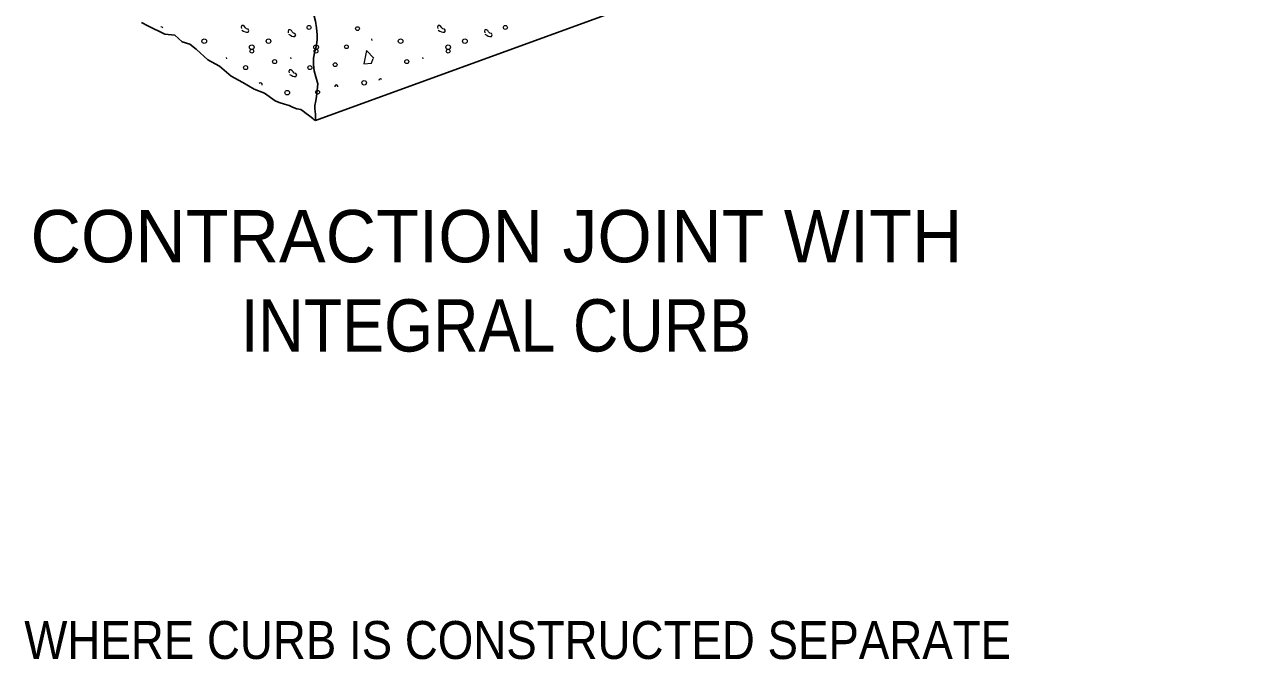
# Model space of a CAD drawing. Extents: x 912 to 1283, y -225 to 49.
# Drawn here: x 1069.1 to 1110.69, y -135.43 to -113.86 of the extents above; entities that cross this region are included whole.
import ezdxf

# ---------------------------------------------------------------- set-up
doc = ezdxf.new("R2010")
doc.units = 0
doc.header["$LTSCALE"] = 0.54
doc.layers.add('1', color=7, linetype='Continuous', lineweight=13)

msp = doc.modelspace()

# ---------------------------------------------------------------- linework, layer by layer
at = {"layer": '1', "lineweight": 25}
msp.add_line((1078.9823, -117.1221), (1110.6878, -105.582), dxfattribs=at)
for points in [[(1078.9823, -113.1565), (1078.9428, -113.2556), (1078.9229, -113.3946), (1078.9428, -113.5729), (1078.9823, -113.7513), (1079.0221, -113.9695), (1079.042, -114.2072), (1079.042, -114.3661), (1079.0221, -114.5643), (1078.9628, -114.7627), (1078.9229, -115.0003), (1078.9229, -115.2185), (1078.9428, -115.4367), (1079.0022, -115.635), (1079.0618, -115.8731), (1079.042, -116.0909), (1079.0221, -116.3091), (1079.0022, -116.448), (1078.9628, -116.6065), (1078.9628, -116.7256), (1078.9823, -116.9039), (1078.9823, -117.023), (1078.9823, -117.0823)], [(1073.0736, -113.7912), (1073.2918, -113.9098), (1073.8668, -114.1877), (1074.204, -114.2272), (1074.4616, -114.4453), (1074.7192, -114.5246), (1074.9374, -114.7029), (1075.3339, -115.0601), (1075.7305, -115.2782), (1076.1271, -115.6151), (1076.5237, -115.8332), (1076.9003, -116.0515), (1077.2574, -116.19), (1077.6142, -116.448), (1077.7532, -116.5073), (1077.9315, -116.5671), (1078.09, -116.6065), (1078.209, -116.6662), (1078.348, -116.7256), (1078.4866, -116.7454), (1078.5662, -116.8047), (1078.6653, -116.884), (1078.7446, -116.9437), (1078.8437, -117.0031), (1078.903, -117.0627), (1078.9428, -117.1022), (1078.9823, -117.1221)]]:
    msp.add_lwpolyline(points, dxfattribs=at)
at = {"layer": '1'}
for points in [[(1076.4804, -114.0502), (1076.542, -114.0811), (1076.5938, -114.1122), (1076.6453, -114.1223), (1076.6968, -114.1223), (1076.7276, -114.0709), (1076.6968, -114.0195), (1076.6453, -114.0089), (1076.604, -113.9677), (1076.5733, -113.9263), (1076.5319, -113.8955), (1076.4804, -113.8955), (1076.4598, -113.947), (1076.4699, -113.9988)], [(1083.1526, -114.0502), (1083.2145, -114.0811), (1083.266, -114.1122), (1083.3174, -114.1223), (1083.3688, -114.1223), (1083.4, -114.0709), (1083.3688, -114.0195), (1083.3174, -114.0089), (1083.2765, -113.9677), (1083.2453, -113.9263), (1083.204, -113.8955), (1083.1526, -113.8955), (1083.1319, -113.947), (1083.142, -113.9988)], [(1078.0738, -114.1918), (1078.1358, -114.2226), (1078.1873, -114.2537), (1078.2387, -114.2639), (1078.2905, -114.2639), (1078.3213, -114.2125), (1078.2905, -114.161), (1078.2387, -114.1505), (1078.1978, -114.1096), (1078.1666, -114.0682), (1078.1253, -114.0371), (1078.0738, -114.0371), (1078.0532, -114.0889), (1078.0633, -114.1404)], [(1080.9106, -114.4006), (1080.8983, -114.3522), (1080.8968, -114.3507)], [(1084.7459, -114.1918), (1084.8079, -114.2226), (1084.8593, -114.2537), (1084.9108, -114.2639), (1084.9626, -114.2639), (1084.9934, -114.2125), (1084.9626, -114.161), (1084.9108, -114.1505), (1084.8698, -114.1096), (1084.8387, -114.0682), (1084.7978, -114.0371), (1084.7459, -114.0371), (1084.7253, -114.0889), (1084.7358, -114.1404)], [(1080.9662, -115.0056), (1080.7188, -114.748), (1080.626, -115.1915), (1080.8941, -115.1708), (1080.9456, -115.0161)], [(1075.9517, -114.9801), (1075.9641, -115.0285), (1075.9656, -115.0297)], [(1078.1336, -114.9801), (1078.1459, -115.0285), (1078.1474, -115.0297)], [(1082.6238, -114.9801), (1082.6362, -115.0285), (1082.6377, -115.0297)], [(1078.1024, -115.5554), (1078.164, -115.5862), (1078.2158, -115.6173), (1078.2673, -115.6275), (1078.3187, -115.6275), (1078.3498, -115.5761), (1078.3187, -115.5246), (1078.2673, -115.5141), (1078.2259, -115.4727), (1078.1952, -115.4315), (1078.1538, -115.4007), (1078.1024, -115.4007), (1078.0818, -115.4521), (1078.0918, -115.5039)]]:
    msp.add_lwpolyline(points, dxfattribs=at)
for centre, radius in [((1078.7674, -113.9607), 0.0682), ((1080.4148, -114.0002), 0.0637), ((1085.4396, -113.9607), 0.0682), ((1075.2081, -114.4258), 0.079), ((1077.3902, -114.4258), 0.079), ((1081.8803, -114.4258), 0.079), ((1084.0623, -114.4258), 0.079), ((1076.8229, -114.6296), 0.079), ((1076.8237, -114.7649), 0.0637), ((1079.005, -114.6296), 0.079), ((1079.0058, -114.7649), 0.0637), ((1080.0385, -114.6157), 0.0637), ((1083.4951, -114.6296), 0.079), ((1083.4959, -114.7649), 0.0637), ((1077.5994, -115.1205), 0.0682), ((1079.6545, -115.2251), 0.0637), ((1082.0894, -115.1205), 0.0682), ((1076.6137, -115.3242), 0.0682), ((1078.7958, -115.3242), 0.0682), ((1080.6397, -115.8384), 0.0764), ((1078.0255, -116.1753), 0.079), ((1079.059, -116.1615), 0.0637)]:
    msp.add_circle(centre, radius, dxfattribs=at)
for centre, radius, start, end in [((1073.7426, -114.0002), 0.0637, 20.58202, 99.56201), ((1077.1137, -115.9053), 0.0637, 346.83136, 133.31267), ((1079.695, -115.962), 0.0495, 337.44276, 202.55724), ((1081.1902, -115.7583), 0.0495, 43.79664, 177.60734)]:
    msp.add_arc(centre, radius, start, end, dxfattribs=at)

# ---------------------------------------------------------------- texts
msp.add_text('CONTRACTION JOINT WITH', height=1.776, dxfattribs=at).set_placement((1069.3037, -121.9376))
at = {"layer": '1', "width": 0.9}
for s, height, p in [('INTEGRAL CURB', 1.776, (1076.4508, -124.9692)), ('WHERE CURB IS CONSTRUCTED SEPARATE', 1.289, (1069.0926, -135.4136))]:
    msp.add_text(s, height=height, dxfattribs=at).set_placement(p)

doc.saveas('drawing.dxf')
